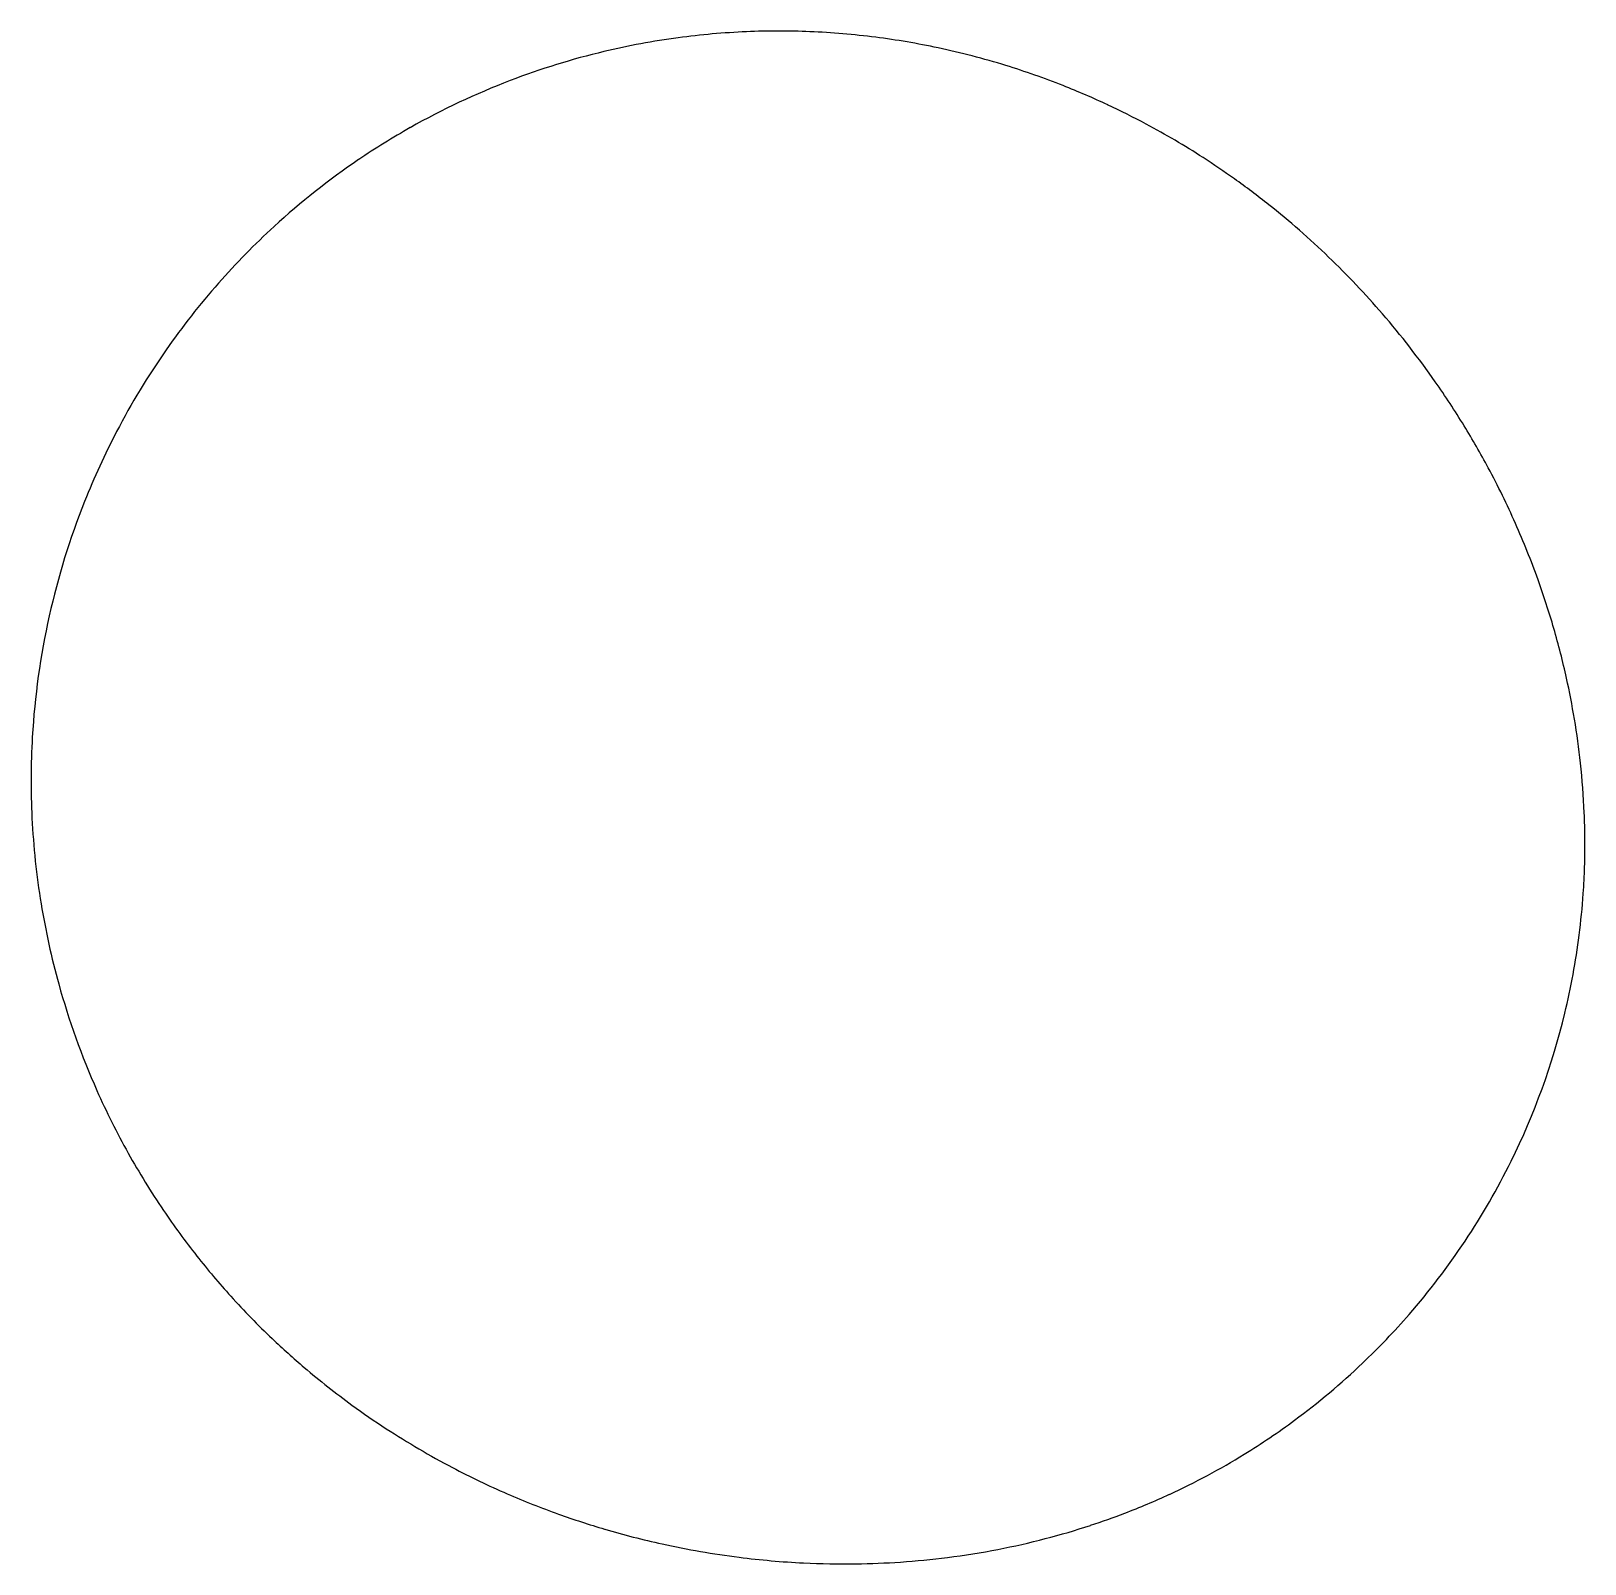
# Model space of a CAD drawing. Header units: metres. Extents: x -287 to 246, y -247 to 279.
import ezdxf

# ---------------------------------------------------------------- set-up
doc = ezdxf.new("R2010")
doc.units = ezdxf.units.M

msp = doc.modelspace()

# ---------------------------------------------------------------- linework, layer by layer
for centre, radius, start, end in [((-31, 20.47), 258.56, 452.4267, 457.6493), ((-30.93, 18.74), 260.3, 447.6449, 452.4257), ((-31.01, 16.96), 262.08, 442.693, 447.6434), ((-31.47, 23.1), 255.89, 463.4175, 470.971), ((-31.2, 21.97), 257.05, 457.6497, 463.4181), ((-31.3, 14.67), 264.39, 437.9863, 442.6932), ((-31.81, 12.25), 266.86, 432.828, 437.9873), ((-32.94, 8.61), 270.67, 428.4255, 432.8275), ((-31.8, 23.98), 254.94, 470.9712, 479.4874), ((-33.22, 7.81), 271.52, 424.9209, 428.4316), ((-34.91, 4.11), 275.58, 421.8556, 424.9301), ((-31.82, 24.07), 254.86, 479.4936, 484.1686), ((-36.12, 1.96), 278.06, 417.178, 421.844), ((-31.84, 24.13), 254.8, 484.1739, 492.4872), ((-37.1, 0.39), 279.9, 414.5356, 417.1843), ((-37.93, -0.9), 281.43, 411.5384, 414.549), ((-40.82, -4.59), 286.13, 406.0857, 411.5454), ((-31.44, 23.7), 255.39, 492.4865, 498.6035), ((-43.29, -7.17), 289.7, 400.7863, 406.0874), ((-31.06, 23.37), 255.89, 498.6044, 505.1232), ((-45.25, -8.84), 292.27, 394.9855, 400.7835), ((-30.43, 22.97), 256.63, 505.1303, 512.4555), ((-46.09, -9.46), 293.31, 391.4699, 394.9905), ((-29.22, 22.33), 258, 512.4537, 518.3033), ((-44.09, -8.22), 290.96, 388.192, 391.468), ((-40.5, -6.29), 286.89, 383.9449, 388.1904), ((-28.5, 22.03), 258.78, 518.3015, 527.4076), ((-37.51, -4.95), 283.6, 379.742, 383.9433), ((-35.31, -4.17), 281.28, 376.1652, 379.7423), ((-28.34, 22), 258.95, 527.4087, 536.7135), ((-30.05, -2.64), 275.8, 372.5169, 376.165), ((-24.35, -1.38), 269.95, 369.4776, 372.5181), ((-20.19, -0.69), 265.74, 366.1905, 369.4785), ((-27.39, 21.95), 259.9, 536.714, 542.8266), ((-16.54, -0.26), 262.06, 362.4439, 366.1822), ((-1.8, 0.44), 247.31, 360.3951, 362.4292), ((-26.1, 22.01), 261.2, 542.8274, 549.3151), ((-10.6, 0.3), 256.11, 359.934, 360.4128), ((-27.24, 0.29), 272.75, 718.3495, 719.9385), ((15.1, -0.92), 230.39, 716.0484, 718.3469), ((-24.91, 22.2), 262.4, 549.3138, 555.4691), ((-3.18, 0.34), 248.71, 712.749, 716.0492), ((-0.06, 0.01), 245.57, 706.373, 712.7344), ((-24.09, 22.44), 263.25, 555.4703, 563.9188), ((0, 0), 245.52, 693.7543, 706.3721), ((-23.32, 22.79), 264.1, 563.922, 569.1353), ((-21.54, 23.78), 266.13, 569.1346, 574.1091), ((0.01, -0.01), 245.5, 678.979, 693.7547), ((-20.99, 24.17), 266.8, 574.1114, 578.2795), ((-19.53, 25.27), 268.64, 578.271, 582.115), ((-18.03, 26.69), 270.7, 582.126, 586.4297), ((0.09, -0.09), 245.39, 673.5851, 678.9801), ((-17.05, 27.84), 272.21, 586.4471, 589.5597), ((-16.46, 28.61), 273.18, 589.5703, 593.9319), ((0, 0), 245.52, 666.4695, 673.5871), ((-15.11, 30.42), 275.44, 593.9255, 596.9054), ((-12.74, 34.12), 279.82, 596.9131, 602.3066), ((0.14, -0.19), 245.28, 661.613, 666.4707), ((0.03, -0.06), 245.45, 654.8214, 661.6174), ((-11, 37.46), 283.6, 602.3086, 606.5099), ((-9.4, 41.14), 287.61, 606.5108, 610.2853), ((0.43, -0.99), 244.43, 650.9292, 654.8288), ((-8.31, 44.27), 290.92, 610.2897, 613.5661), ((-5.19, 14.42), 260.85, 644.5794, 648.1321), ((-3.5, 9.27), 255.42, 648.1317, 650.9305), ((-7.84, 45.89), 292.61, 613.5684, 617.5498), ((-6.19, 18.25), 264.81, 640.9808, 644.5804), ((-7.78, 45.99), 292.72, 617.5428, 622.7891), ((-8.09, 43.45), 290.16, 622.7871, 627.1671), ((-7.86, 28.73), 275.42, 633.8884, 637.2531), ((-7.14, 23.06), 269.71, 637.2535, 640.984), ((-8.29, 39.43), 286.13, 627.1658, 630.7747), ((-8.21, 33.98), 280.68, 630.7739, 633.8869)]:
    msp.add_arc(centre, radius, start, end)

doc.saveas('drawing.dxf')
